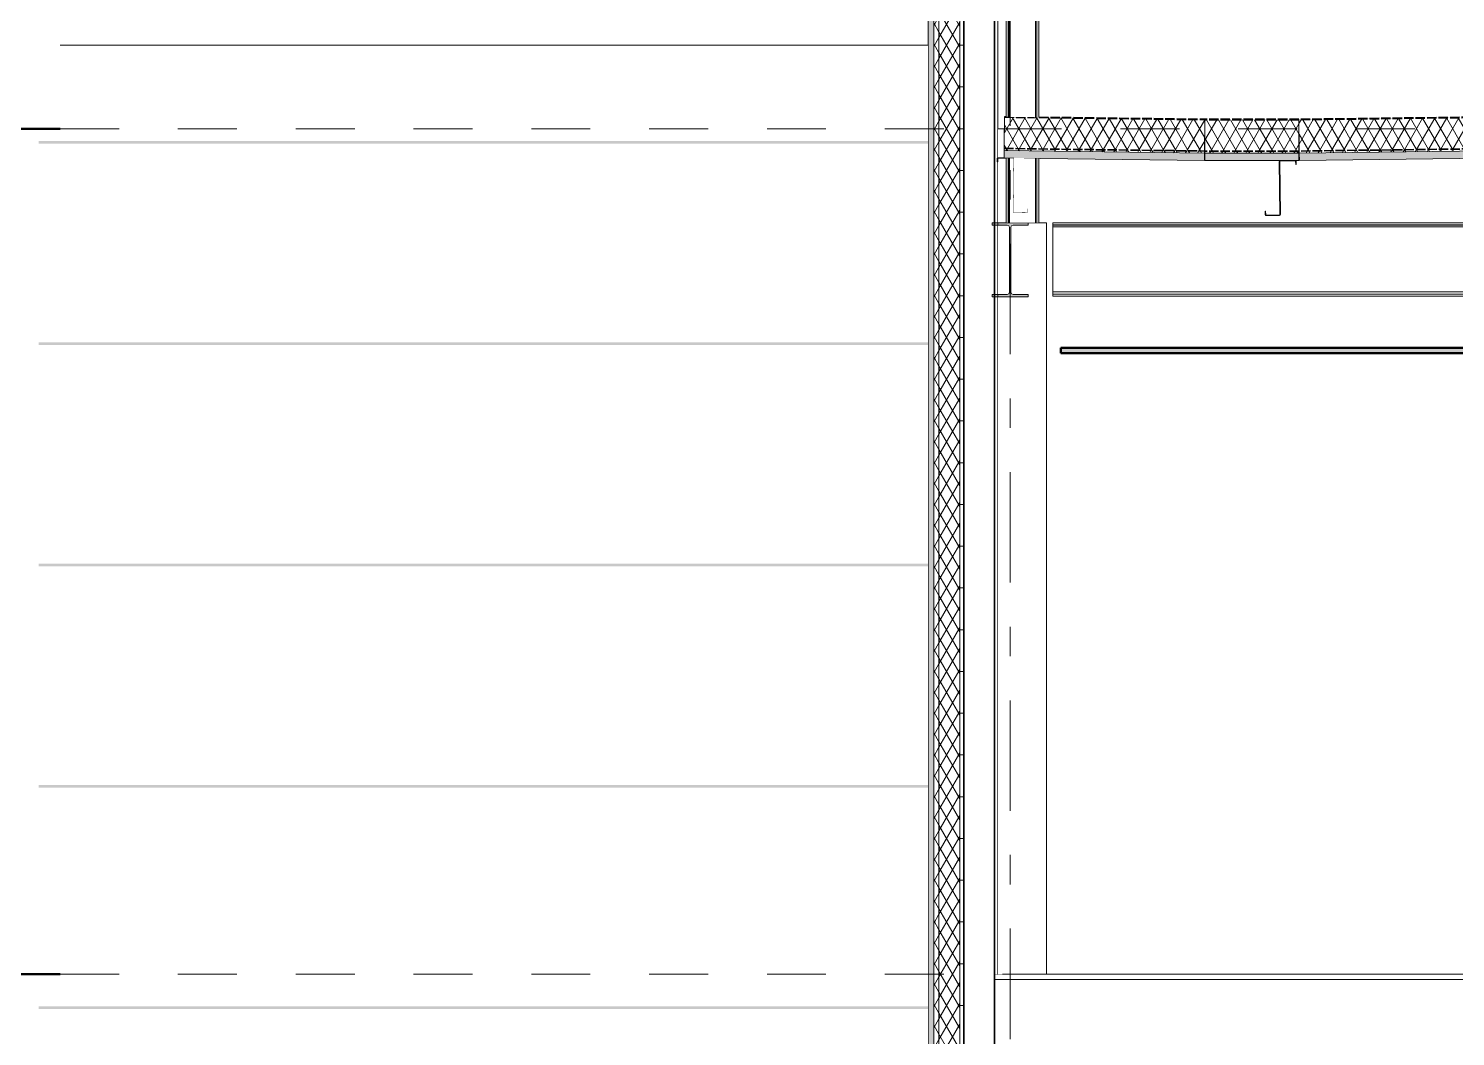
# Model space of a CAD drawing. Header units: millimetres. Extents: x -46169 to 228156, y -86316 to 18123.
# Drawn here: x 104956 to 111793, y -69259 to -64431 of the extents above; entities that cross this region are included whole.
import ezdxf
from ezdxf.enums import TextEntityAlignment as Align

# ---------------------------------------------------------------- set-up
doc = ezdxf.new("R2010")
doc.units = ezdxf.units.MM
doc.header["$MEASUREMENT"] = 0
for name, pattern in [('Dashed', [2822.222233, 1411.111116, -1411.111116]), ('Double Dashed', [1093.611073, 529.166651, -211.666656, 141.111112, -211.666656]), ('Hidden Line', [55, 45, -10]), ('Wipeout_Contour', [1000, 0, -1000])]:
    doc.linetypes.add(name, pattern=pattern)
for name, color, linetype, lineweight, true_color in [('0_Pen_No__105', 7, 'Continuous', 15, 0xa6a6a6), ('0_Pen_No__25', 7, 'Continuous', 50, 0x2a2a2a), ('A-20-M_Floor_Slab_Pen_No__148', 7, 'Continuous', 0, 0x444444), ('New_A-15-MG_Structural_Grid_Phase_2_Pen_No__222', 7, 'Continuous', 13, 0x65af33), ('New_A-20-M_Ceiling_Pen_No__107', 7, 'Continuous', 15, 0xa6a6a6), ('New_A-20-M_Ceiling_Pen_No__29', 7, 'Continuous', 50, 0x2a2a2a), ('New_A-20-M_Roof_Pen_No__147', 7, 'Continuous', 0, 0x606060), ('New_A-20-M_Roof_Pen_No__149', 7, 'Continuous', 0, 0x2a2a2a), ('New_A-20-M_Roof_Pen_No__162', 7, 'Continuous', 0, 0xe47200), ('New_A-20-M_Roof_Pen_No__81', 7, 'Continuous', 20, 0x6a6a6a), ('New_A-25-M_Wall_Ext_Pen_No__107', 7, 'Continuous', 15, 0xa6a6a6)]:
    doc.layers.add(name, color=color, linetype=linetype, lineweight=lineweight, true_color=true_color)
for name, color, linetype in [('New_A-15-MG_Structural_Grid_Phase_2', 7, 'Continuous'), ('New_A-20-M_Ceiling', 7, 'Continuous'), ('New_A-20-M_Floor_Slab', 7, 'Continuous'), ('New_A-20-M_Roof', 7, 'Continuous'), ('New_A-25-M_Wall_Ext', 7, 'Continuous'), ('New_A-25-M_Wall_Int', 7, 'Continuous'), ('S-280-M_COLUMN.IFC Import', 7, 'Continuous'), ('S-280-M_STRUCT_FRAME.IFC Import', 7, 'Continuous')]:
    doc.layers.add(name, color=color, linetype=linetype)
for name, color, linetype, lineweight in [('New_A-20-M_Floor_Slab_Pen_No__4', 7, 'Continuous', 20), ('New_A-20-M_Roof_Pen_No__193', 7, 'Continuous', 18), ('New_A-20-M_Roof_Pen_No__195', 7, 'Continuous', 35), ('New_A-20-M_Roof_Pen_No__4', 7, 'Continuous', 20), ('New_A-20-M_Roof_Pen_No__85', 8, 'Continuous', 20), ('New_A-25-M_Wall_Ext_Pen_No__1', 7, 'Continuous', 13), ('New_A-25-M_Wall_Ext_Pen_No__87', 8, 'Continuous', 20), ('New_A-25-M_Wall_Int_Pen_No__87', 8, 'Continuous', 20), ('S-280-M_COLUMN.IFC Import_Pen_No__88', 8, 'Continuous', 20), ('S-280-M_STRUCT_FRAME.IFC Import_Pen_No__1', 7, 'Continuous', 13), ('S-280-M_STRUCT_FRAME.IFC Import_Pen_No__160', 5, 'Continuous', 200), ('S-280-M_STRUCT_FRAME.IFC Import_Pen_No__90', 8, 'Continuous', 20)]:
    doc.layers.add(name, color=color, linetype=linetype, lineweight=lineweight)
doc.styles.add('GENERATED_STYLE_1', font='')
doc.styles.get('GENERATED_STYLE_1').set_extended_font_data('Swis721 BT')
pattern_1 = [(60, (104446.777, -81110.96), (-43.30127, 25), []), (120, (104446.777, -81110.96), (43.30127, 25), [])]

# ---------------------------------------------------------------- blocks, each defined once
blk = doc.blocks.new('Section Elem_53_1', base_point=(104446.8, -81111))
at = {"color": 254, "linetype": 'Wipeout_Contour', "lineweight": 0, "ltscale": 547309.166402}
blk.add_wipeout([(109585.8, -68961), (109585.8, -68986), (126599.8, -68986), (126599.8, -68961)], dxfattribs=at).dxf.layer = 'New_A-20-M_Floor_Slab'
at = {"color": 254, "linetype": 'Wipeout_Contour', "lineweight": 0, "ltscale": 547612.943847}
blk.add_wipeout([(109585.8, -68986), (109585.8, -69261), (126599.8, -69261), (126599.8, -68986)], dxfattribs=at).dxf.layer = 'New_A-20-M_Floor_Slab'
at = {"layer": 'New_A-20-M_Floor_Slab_Pen_No__4', "linetype": 'Continuous'}
for p, q in [((109600.8, -68961), (109585.8, -68961)), ((112443.5, -68961), (109600.8, -68961))]:
    blk.add_line(p, q, dxfattribs=at)
at = {"layer": 'New_A-20-M_Floor_Slab_Pen_No__4', "linetype": 'Continuous', "flags": 128}
blk.add_lwpolyline([(148848.1, -68986), (138338.7, -68986), (126599.8, -68986), (109585.8, -68986)], dxfattribs=at)
blk = doc.blocks.new('Section Elem_88_1', base_point=(104446.8, -81111))
at = {"layer": 'New_A-25-M_Wall_Ext_Pen_No__107', "linetype": 'Continuous'}
blk.add_hatch(color=256, dxfattribs=at).paths.add_polyline_path([(109292.8, -63693.7), (109265.8, -63693.7), (109265.8, -73511), (109292.8, -73511), (109292.8, -73461), (109292.8, -73311)])
at = {"color": 254, "linetype": 'Wipeout_Contour', "lineweight": 0, "ltscale": 516245.259654}
blk.add_wipeout([(109292.8, -63693.7), (109292.8, -73311), (109317.8, -73311), (109317.8, -63693.7)], dxfattribs=at).dxf.layer = 'New_A-25-M_Wall_Ext'
at = {"layer": 'New_A-25-M_Wall_Ext_Pen_No__107', "linetype": 'Continuous'}
h = blk.add_hatch(dxfattribs=at)
h.set_pattern_fill('Batt_Insulation_0001', color=256, style=0, pattern_type=2)
h.set_pattern_definition(pattern_1)
h.paths.add_polyline_path([(109292.8, -63693.7), (109292.8, -73311), (109317.8, -73311), (109317.8, -63693.7)])
at = {"layer": 'New_A-25-M_Wall_Ext_Pen_No__1', "linetype": 'Continuous'}
blk.add_line((109265.8, -63693.7), (109265.8, -73311), dxfattribs=at)
at = {"color": 254, "linetype": 'Wipeout_Contour', "lineweight": 0, "ltscale": 516457.101284}
blk.add_wipeout([(109417.8, -63693.7), (109317.8, -63693.7), (109317.8, -73311), (109417.8, -73311)], dxfattribs=at).dxf.layer = 'New_A-25-M_Wall_Ext'
at = {"layer": 'New_A-25-M_Wall_Ext_Pen_No__107', "linetype": 'Continuous'}
h = blk.add_hatch(dxfattribs=at)
h.set_pattern_fill('Batt_Insulation_0001', color=256, style=0, pattern_type=2)
h.set_pattern_definition(pattern_1)
h.paths.add_polyline_path([(109417.8, -63693.7), (109317.8, -63693.7), (109317.8, -73311), (109417.8, -73311)])
at = {"layer": 'New_A-25-M_Wall_Ext_Pen_No__1', "linetype": 'Continuous'}
blk.add_line((109317.8, -63693.7), (109317.8, -73311), dxfattribs=at)
at = {"layer": 'New_A-25-M_Wall_Ext_Pen_No__1', "linetype": 'Continuous', "flags": 128}
blk.add_lwpolyline([(109292.8, -63693.7), (109292.8, -73311), (109292.8, -73461), (109292.8, -73511)], dxfattribs=at)
at = {"color": 254, "linetype": 'Wipeout_Contour', "lineweight": 0, "ltscale": 516657.090287}
blk.add_wipeout([(109435.8, -63693.7), (109417.8, -63693.7), (109417.8, -73311), (109435.8, -73311)], dxfattribs=at).dxf.layer = 'New_A-25-M_Wall_Ext'
at = {"layer": 'New_A-25-M_Wall_Ext_Pen_No__107', "linetype": 'Continuous'}
h = blk.add_hatch(dxfattribs=at)
h.set_pattern_fill('Plywood_0001', color=256, style=0, pattern_type=2)
h.set_pattern_definition([(0, (104446.78, -81110.96), (0, 200), [])])
h.paths.add_polyline_path([(109435.8, -63693.7), (109417.8, -63693.7), (109417.8, -73311), (109435.8, -73311)])
at = {"layer": 'New_A-25-M_Wall_Ext_Pen_No__107', "linetype": 'Continuous', "lineweight": 0, "true_color": 0x535353}
blk.add_hatch(color=251, dxfattribs=at).paths.add_polyline_path([(109438.8, -63693.7), (109435.8, -63693.7), (109435.8, -73311), (109438.8, -73311)])
at = {"color": 254, "linetype": 'Wipeout_Contour', "lineweight": 0, "ltscale": 516941.910655}
blk.add_wipeout([(109582.8, -63693.7), (109438.8, -63693.7), (109438.8, -73311), (109582.8, -73311)], dxfattribs=at).dxf.layer = 'New_A-25-M_Wall_Ext'
at = {"layer": 'New_A-25-M_Wall_Ext_Pen_No__107', "linetype": 'Continuous', "lineweight": 0, "true_color": 0x535353}
blk.add_hatch(color=251, dxfattribs=at).paths.add_polyline_path([(109585.8, -68961), (109585.8, -63693.7), (109582.8, -63693.7), (109582.8, -73311), (109585.8, -73311), (109585.8, -69261)])
at = {"layer": 'New_A-25-M_Wall_Ext_Pen_No__1', "linetype": 'Continuous'}
for p, q in [((109417.8, -63693.7), (109417.8, -73311)), ((109435.8, -63693.7), (109435.8, -73311)), ((109438.8, -63693.7), (109438.8, -73311))]:
    blk.add_line(p, q, dxfattribs=at)
at = {"color": 254, "linetype": 'Wipeout_Contour', "lineweight": 0, "ltscale": 512485.373859}
blk.add_wipeout([(109585.8, -68961), (109600.8, -68961), (109600.8, -63693.7), (109585.8, -63693.7)], dxfattribs=at).dxf.layer = 'New_A-25-M_Wall_Ext'
at = {"layer": 'New_A-25-M_Wall_Ext_Pen_No__107', "linetype": 'Continuous'}
h = blk.add_hatch(dxfattribs=at)
h.set_pattern_fill('Plaster_0001', color=256, style=0, pattern_type=2)
h.set_pattern_definition([(270, (104446.78, -81110.96), (173.205, 0), [0, -100]), (270, (104533.38, -81160.96), (173.205, 0), [0, -100])])
h.paths.add_polyline_path([(109585.8, -68961), (109600.8, -68961), (109600.8, -63693.7), (109585.8, -63693.7)])
at = {"layer": 'New_A-25-M_Wall_Ext_Pen_No__1', "linetype": 'Continuous'}
for p, q in [((109582.8, -63693.7), (109582.8, -73311)), ((109600.8, -63693.7), (109600.8, -68961))]:
    blk.add_line(p, q, dxfattribs=at)
at = {"layer": 'New_A-25-M_Wall_Ext_Pen_No__1', "linetype": 'Continuous', "flags": 128}
blk.add_lwpolyline([(109585.8, -63693.7), (109585.8, -68961), (109585.8, -68986), (109585.8, -69261), (109585.8, -73311)], dxfattribs=at)
blk = doc.blocks.new('Section Elem_90_1', base_point=(104446.8, -81111))
at = {"layer": 'New_A-25-M_Wall_Int_Pen_No__87', "linetype": 'Continuous'}
for p, q in [((110592.7, -64911), (110592.1, -64911)), ((111043.1, -64911), (111042.5, -64911))]:
    blk.add_line(p, q, dxfattribs=at)
at = {"color": 254, "linetype": 'Wipeout_Contour', "lineweight": 0, "ltscale": 637645.396302}
blk.add_wipeout([(109600.8, -65361), (109639.5, -65361), (109639.5, -65052.7), (109601.2, -65052.2), (109600.8, -65052.4)], dxfattribs=at).dxf.layer = 'New_A-25-M_Wall_Int'
at = {"color": 254, "linetype": 'Wipeout_Contour', "lineweight": 0, "ltscale": 788033.67514}
blk.add_wipeout([(112378.9, -67641), (112377.8, -67643.4), (112377.8, -68239.6), (112378.9, -68242), (112443.5, -68242), (112443.5, -67641)], dxfattribs=at).dxf.layer = 'New_A-25-M_Wall_Int'
at = {"color": 254, "linetype": 'Wipeout_Contour', "lineweight": 0, "ltscale": 637166.628898}
blk.add_wipeout([(109600.8, -65050.6), (109601.2, -65050.4), (109629.8, -65050.8), (109629.8, -64911), (109600.8, -64911)], dxfattribs=at).dxf.layer = 'New_A-25-M_Wall_Int'
at = {"layer": 'New_A-25-M_Wall_Int_Pen_No__87', "linetype": 'Continuous'}
for q in [(109600.8, -64911), (109629.8, -65050.8)]:
    blk.add_line((109629.8, -64911), q, dxfattribs=at)
blk = doc.blocks.new('Section Elem_126_1', base_point=(104446.8, -81111))
at = {"layer": 'New_A-20-M_Ceiling_Pen_No__107', "linetype": 'Continuous'}
blk.add_hatch(color=256, dxfattribs=at).paths.add_polyline_path([(112458.5, -65961), (109902.6, -65961), (109902.6, -65986), (112458.5, -65986)])
at = {"layer": 'New_A-20-M_Ceiling_Pen_No__29', "linetype": 'Continuous'}
for p, q in [((109902.6, -65961), (109902.6, -65986)), ((112443.5, -65961), (109902.6, -65961)), ((112458.5, -65961), (112458.5, -65986)), ((112443.5, -65986), (109902.6, -65986))]:
    blk.add_line(p, q, dxfattribs=at)
blk = doc.blocks.new('Section Elem_132_1', base_point=(104446.8, -81111))
at = {"color": 254, "linetype": 'Wipeout_Contour', "lineweight": 0, "ltscale": 509605.554787}
blk.add_wipeout([(105107.6, -73011), (109265.8, -73011), (109265.8, -64511), (105107.6, -64511)], dxfattribs=at).dxf.layer = 'New_A-25-M_Wall_Ext'
at = {"layer": 'New_A-25-M_Wall_Ext_Pen_No__87', "linetype": 'Continuous'}
blk.add_line((105107.6, -64511), (109265.8, -64511), dxfattribs=at)
blk = doc.blocks.new('*X171', base_point=(104446.8, -81111))
at = {"layer": 'New_A-20-M_Roof_Pen_No__162', "linetype": 'Continuous'}
for points in [[(115247.6, -64815), (115397.6, -64813.2), (115397.6, -64811.2), (115247.6, -64813)], [(115547.6, -64811.3), (115697.6, -64809.4), (115697.6, -64807.4), (115547.6, -64809.3)], [(115847.6, -64807.5), (115997.6, -64805.6), (115997.6, -64803.6), (115847.6, -64805.5)], [(116147.6, -64803.7), (116297.6, -64801.8), (116297.6, -64799.8), (116147.6, -64801.7)], [(116447.6, -64800), (116597.6, -64798.1), (116597.6, -64796.1), (116447.6, -64798)], [(116747.6, -64796.2), (116897.6, -64794.3), (116897.6, -64792.3), (116747.6, -64794.2)], [(117047.6, -64792.4), (117197.6, -64790.5), (117197.6, -64788.5), (117047.6, -64790.4)], [(117421.2, -64785.7), (117347.6, -64786.6), (117347.6, -64788.7), (117421.3, -64787.7)], [(111047.6, -64867.8), (111197.6, -64865.9), (111197.6, -64863.9), (111047.6, -64865.8)], [(111347.6, -64864.1), (111497.6, -64862.2), (111497.6, -64860.2), (111347.6, -64862.1)], [(111647.6, -64860.3), (111797.6, -64858.4), (111797.6, -64856.4), (111647.6, -64858.3)], [(111947.6, -64856.5), (112097.6, -64854.6), (112097.6, -64852.6), (111947.6, -64854.5)], [(112247.6, -64852.7), (112397.6, -64850.9), (112397.6, -64848.9), (112247.6, -64850.7)], [(112547.6, -64849), (112697.6, -64847.1), (112697.6, -64845.1), (112547.6, -64847)], [(112847.6, -64845.2), (112997.6, -64843.3), (112997.6, -64841.3), (112847.6, -64843.2)], [(113147.6, -64841.4), (113297.6, -64839.5), (113297.6, -64837.5), (113147.6, -64839.4)], [(113447.6, -64837.7), (113597.6, -64835.8), (113597.6, -64833.8), (113447.6, -64835.7)], [(113747.6, -64833.9), (113897.6, -64832), (113897.6, -64830), (113747.6, -64831.9)], [(114047.6, -64830.1), (114197.6, -64828.2), (114197.6, -64826.2), (114047.6, -64828.1)], [(114347.6, -64826.4), (114497.6, -64824.5), (114497.6, -64822.5), (114347.6, -64824.4)], [(114647.6, -64822.6), (114797.6, -64820.7), (114797.6, -64818.7), (114647.6, -64820.6)], [(114947.6, -64818.8), (115097.6, -64816.9), (115097.6, -64814.9), (114947.6, -64816.8)]]:
    blk.add_hatch(color=256, dxfattribs=at).paths.add_polyline_path(points)
blk = doc.blocks.new('Section Elem_139_1', base_point=(104446.8, -81111))
at = {"color": 254, "linetype": 'Wipeout_Contour', "lineweight": 0, "ltscale": 525418.321131}
blk.add_wipeout([(111042.5, -64867.9), (117421.3, -64787.7), (117421.2, -64785.7), (111042.5, -64865.9)], dxfattribs=at).dxf.layer = 'New_A-20-M_Roof'
at = {"layer": 'New_A-20-M_Roof'}
blk.add_blockref('*X171', (104446.8, -81111), dxfattribs=at)
at = {"color": 254, "linetype": 'Wipeout_Contour', "lineweight": 0, "ltscale": 525571.873376}
blk.add_wipeout([(111042.5, -64867.9), (111044.4, -65017.9), (117423.1, -64937.7), (117421.3, -64787.7)], dxfattribs=at).dxf.layer = 'New_A-20-M_Roof'
at = {"layer": 'New_A-20-M_Roof_Pen_No__85', "linetype": 'Continuous'}
h = blk.add_hatch(dxfattribs=at)
h.set_pattern_fill('Batt_Insulation_0001', color=256, style=0, pattern_type=2)
h.set_pattern_definition(pattern_1)
h.paths.add_polyline_path([(111042.5, -64867.9), (111044.4, -65017.9), (117423.1, -64937.7), (117421.3, -64787.7)])
at = {"layer": 'New_A-20-M_Roof_Pen_No__195', "linetype": 'Hidden Line'}
for p, q in [((117421.2, -64785.7), (111042.5, -64865.9)), ((117421.3, -64787.7), (111042.5, -64867.9))]:
    blk.add_line(p, q, dxfattribs=at)
at = {"color": 254, "linetype": 'Wipeout_Contour', "lineweight": 0, "ltscale": 525733.492175}
blk.add_wipeout([(111044.4, -65017.9), (111044.5, -65027.9), (117423.3, -64947.7), (117423.1, -64937.7)], dxfattribs=at).dxf.layer = 'New_A-20-M_Roof'
at = {"layer": 'New_A-20-M_Roof_Pen_No__81', "linetype": 'Continuous', "lineweight": 0, "true_color": 0x353535}
blk.add_hatch(color=250, dxfattribs=at).paths.add_polyline_path([(111044.5, -65027.9), (111045, -65062.9), (117423.7, -64982.7), (117423.3, -64947.7)])
at = {"layer": 'New_A-20-M_Roof_Pen_No__85', "linetype": 'Continuous'}
h = blk.add_hatch(dxfattribs=at)
h.set_pattern_fill('Batt_Insulation_0001', color=256, style=0, pattern_type=2)
h.set_pattern_definition(pattern_1)
h.paths.add_polyline_path([(111044.4, -65017.9), (111044.5, -65027.9), (117423.3, -64947.7), (117423.1, -64937.7)])
at = {"layer": 'New_A-20-M_Roof_Pen_No__147', "linetype": 'Continuous'}
for p, q in [((117423.3, -64947.7), (117423.7, -64982.7)), ((111044.5, -65027.9), (111045, -65062.9))]:
    blk.add_line(p, q, dxfattribs=at)
at = {"layer": 'New_A-20-M_Roof_Pen_No__149', "linetype": 'Continuous'}
blk.add_line((117423.3, -64947.7), (111044.5, -65027.9), dxfattribs=at)
at = {"layer": 'New_A-20-M_Roof_Pen_No__193', "linetype": 'Continuous', "flags": 128}
for points in [[(117421.2, -64785.7), (117421.3, -64787.7), (117423.1, -64937.7), (117423.3, -64947.7)], [(111042.5, -64865.9), (111042.5, -64867.9), (111044.4, -65017.9), (111044.5, -65027.9)]]:
    blk.add_lwpolyline(points, dxfattribs=at)
at = {"layer": 'New_A-20-M_Roof_Pen_No__195', "linetype": 'Hidden Line'}
blk.add_line((117423.1, -64937.7), (111044.4, -65017.9), dxfattribs=at)
at = {"layer": 'New_A-20-M_Roof_Pen_No__4', "linetype": 'Continuous'}
for p, q in [((115392.2, -65008.2), (114624.9, -65017.9)), ((115752, -65003.7), (115642.9, -65005.1)), ((115824.8, -65002.8), (115752, -65003.7)), ((116951.9, -64988.6), (115824.8, -65002.8)), ((117024.7, -64987.7), (116951.9, -64988.6)), ((117423.7, -64982.7), (117024.7, -64987.7)), ((112152.3, -65049), (111045, -65062.9)), ((112225.1, -65048), (112152.3, -65049)), ((112443.5, -65045.3), (112225.1, -65048)), ((113352.2, -65033.9), (112543.5, -65044)), ((113425, -65033), (113352.2, -65033.9)), ((114552.1, -65018.8), (113425, -65033)), ((114624.9, -65017.9), (114552.1, -65018.8))]:
    blk.add_line(p, q, dxfattribs=at)
at = {"layer": 'New_A-20-M_Roof_Pen_No__4', "linetype": 'Continuous', "flags": 128}
for points in [[(115642.9, -65005.1), (115605.3, -65005.6), (115597.8, -65005.7), (115550.2, -65006.3), (115487.5, -65007), (115437.3, -65007.7), (115429.8, -65007.8), (115392.2, -65008.2)], [(112543.5, -65044), (112528.5, -65044.2), (112525.5, -65044.3), (112505.5, -65044.5), (112480.5, -65044.8), (112461.5, -65045.1), (112458.5, -65045.1), (112443.5, -65045.3)]]:
    blk.add_lwpolyline(points, dxfattribs=at)
blk = doc.blocks.new('*X173', base_point=(104446.8, -81111))
at = {"layer": 'New_A-20-M_Roof_Pen_No__162', "linetype": 'Continuous'}
for points in [[(109632.3, -64853.8), (109632.3, -64855.8), (109697.6, -64856.6), (109697.6, -64854.6)], [(109997.6, -64858.4), (109847.6, -64856.5), (109847.6, -64858.5), (109997.6, -64860.4)], [(110297.6, -64862.2), (110147.6, -64860.3), (110147.6, -64862.3), (110297.6, -64864.2)], [(110592.7, -64865.9), (110447.6, -64864.1), (110447.6, -64866.1), (110592.6, -64867.9)]]:
    blk.add_hatch(color=256, dxfattribs=at).paths.add_polyline_path(points)
blk = doc.blocks.new('Section Elem_140_1', base_point=(104446.8, -81111))
at = {"color": 254, "linetype": 'Wipeout_Contour', "lineweight": 0, "ltscale": 511182.778725}
blk.add_wipeout([(110592.6, -64867.9), (110592.7, -64865.9), (109632.3, -64853.8), (109632.3, -64855.8)], dxfattribs=at).dxf.layer = 'New_A-20-M_Roof'
at = {"layer": 'New_A-20-M_Roof'}
blk.add_blockref('*X173', (104446.8, -81111), dxfattribs=at)
at = {"color": 254, "linetype": 'Wipeout_Contour', "lineweight": 0, "ltscale": 511333.904852}
blk.add_wipeout([(110592.6, -64867.9), (109632.3, -64855.8), (109630.4, -65005.8), (110590.7, -65017.9)], dxfattribs=at).dxf.layer = 'New_A-20-M_Roof'
at = {"layer": 'New_A-20-M_Roof_Pen_No__85', "linetype": 'Continuous'}
h = blk.add_hatch(dxfattribs=at)
h.set_pattern_fill('Batt_Insulation_0001', color=256, style=0, pattern_type=2)
h.set_pattern_definition(pattern_1)
h.paths.add_polyline_path([(110592.6, -64867.9), (109632.3, -64855.8), (109630.4, -65005.8), (110590.7, -65017.9)])
at = {"layer": 'New_A-20-M_Roof_Pen_No__195', "linetype": 'Hidden Line'}
for p, q in [((109632.3, -64853.8), (110592.7, -64865.9)), ((109632.3, -64855.8), (110592.6, -64867.9))]:
    blk.add_line(p, q, dxfattribs=at)
at = {"color": 254, "linetype": 'Wipeout_Contour', "lineweight": 0, "ltscale": 511492.99102}
blk.add_wipeout([(109630.4, -65005.8), (109630.2, -65015.8), (110590.6, -65027.9), (110590.7, -65017.9)], dxfattribs=at).dxf.layer = 'New_A-20-M_Roof'
at = {"layer": 'New_A-20-M_Roof_Pen_No__81', "linetype": 'Continuous', "lineweight": 0, "true_color": 0x353535}
blk.add_hatch(color=250, dxfattribs=at).paths.add_polyline_path([(109630.2, -65015.8), (109629.8, -65050.8), (110590.2, -65062.9), (110590.6, -65027.9)])
at = {"layer": 'New_A-20-M_Roof_Pen_No__85', "linetype": 'Continuous'}
h = blk.add_hatch(dxfattribs=at)
h.set_pattern_fill('Batt_Insulation_0001', color=256, style=0, pattern_type=2)
h.set_pattern_definition(pattern_1)
h.paths.add_polyline_path([(109630.4, -65005.8), (109630.2, -65015.8), (110590.6, -65027.9), (110590.7, -65017.9)])
at = {"layer": 'New_A-20-M_Roof_Pen_No__147', "linetype": 'Continuous'}
for p, q in [((109630.2, -65015.8), (109629.8, -65050.8)), ((110590.6, -65027.9), (110590.2, -65062.9))]:
    blk.add_line(p, q, dxfattribs=at)
at = {"layer": 'New_A-20-M_Roof_Pen_No__149', "linetype": 'Continuous'}
blk.add_line((109630.2, -65015.8), (110590.6, -65027.9), dxfattribs=at)
at = {"layer": 'New_A-20-M_Roof_Pen_No__193', "linetype": 'Continuous', "flags": 128}
for points in [[(109632.3, -64853.8), (109632.3, -64855.8), (109630.4, -65005.8), (109630.2, -65015.8)], [(110592.7, -64865.9), (110592.6, -64867.9), (110590.7, -65017.9), (110590.6, -65027.9)]]:
    blk.add_lwpolyline(points, dxfattribs=at)
at = {"layer": 'New_A-20-M_Roof_Pen_No__195', "linetype": 'Hidden Line'}
blk.add_line((109630.4, -65005.8), (110590.7, -65017.9), dxfattribs=at)
at = {"layer": 'New_A-20-M_Roof_Pen_No__4', "linetype": 'Continuous'}
for p, q in [((109629.8, -65050.8), (109674, -65051.4)), ((109674, -65051.4), (110590.2, -65062.9))]:
    blk.add_line(p, q, dxfattribs=at)
blk = doc.blocks.new('*X179', base_point=(104446.8, -81111))
at = {"layer": 'New_A-20-M_Roof_Pen_No__162', "linetype": 'Continuous'}
for points in [[(110597.6, -64865.9), (110592.7, -64865.9), (110592.7, -64867.9), (110597.6, -64867.9)], [(110747.6, -64867.9), (110897.6, -64867.9), (110897.6, -64865.9), (110747.6, -64865.9)]]:
    blk.add_hatch(color=256, dxfattribs=at).paths.add_polyline_path(points)
blk = doc.blocks.new('Section Elem_143_1', base_point=(104446.8, -81111))
at = {"layer": 'New_A-20-M_Roof_Pen_No__4', "linetype": 'Continuous'}
blk.add_line((111042.5, -65062.9), (110592.7, -65062.9), dxfattribs=at)
at = {"color": 254, "linetype": 'Wipeout_Contour', "lineweight": 0, "ltscale": 513626.457769}
blk.add_wipeout([(110592.7, -64867.9), (111042.5, -64867.9), (111042.5, -64865.9), (110592.7, -64865.9)], dxfattribs=at).dxf.layer = 'New_A-20-M_Roof'
at = {"layer": 'New_A-20-M_Roof'}
blk.add_blockref('*X179', (104446.8, -81111), dxfattribs=at)
at = {"color": 254, "linetype": 'Wipeout_Contour', "lineweight": 0, "ltscale": 513780.161765}
blk.add_wipeout([(110592.7, -64867.9), (110592.7, -65017.9), (111042.5, -65017.9), (111042.5, -64867.9)], dxfattribs=at).dxf.layer = 'New_A-20-M_Roof'
at = {"layer": 'New_A-20-M_Roof_Pen_No__85', "linetype": 'Continuous'}
h = blk.add_hatch(dxfattribs=at)
h.set_pattern_fill('Batt_Insulation_0001', color=256, style=0, pattern_type=2)
h.set_pattern_definition(pattern_1)
h.paths.add_polyline_path([(110592.7, -64867.9), (110592.7, -65017.9), (111042.5, -65017.9), (111042.5, -64867.9)])
at = {"layer": 'New_A-20-M_Roof_Pen_No__195', "linetype": 'Hidden Line'}
for p, q in [((111042.5, -64865.9), (110592.7, -64865.9)), ((111042.5, -64867.9), (110592.7, -64867.9))]:
    blk.add_line(p, q, dxfattribs=at)
at = {"color": 254, "linetype": 'Wipeout_Contour', "lineweight": 0, "ltscale": 513941.965566}
blk.add_wipeout([(110592.7, -65017.9), (110592.7, -65027.9), (111042.5, -65027.9), (111042.5, -65017.9)], dxfattribs=at).dxf.layer = 'New_A-20-M_Roof'
at = {"layer": 'New_A-20-M_Roof_Pen_No__81', "linetype": 'Continuous', "lineweight": 0, "true_color": 0x353535}
blk.add_hatch(color=250, dxfattribs=at).paths.add_polyline_path([(110592.7, -65027.9), (110592.7, -65062.9), (111042.5, -65062.9), (111042.5, -65027.9)])
at = {"layer": 'New_A-20-M_Roof_Pen_No__85', "linetype": 'Continuous'}
h = blk.add_hatch(dxfattribs=at)
h.set_pattern_fill('Batt_Insulation_0001', color=256, style=0, pattern_type=2)
h.set_pattern_definition(pattern_1)
h.paths.add_polyline_path([(110592.7, -65017.9), (110592.7, -65027.9), (111042.5, -65027.9), (111042.5, -65017.9)])
at = {"layer": 'New_A-20-M_Roof_Pen_No__147', "linetype": 'Continuous'}
for p, q in [((110592.7, -65027.9), (110592.7, -65062.9)), ((111042.5, -65027.9), (111042.5, -65062.9))]:
    blk.add_line(p, q, dxfattribs=at)
at = {"layer": 'New_A-20-M_Roof_Pen_No__149', "linetype": 'Continuous'}
blk.add_line((111042.5, -65027.9), (110592.7, -65027.9), dxfattribs=at)
at = {"layer": 'New_A-20-M_Roof_Pen_No__193', "linetype": 'Continuous', "flags": 128}
for points in [[(110592.7, -64865.9), (110592.7, -64867.9), (110592.7, -65017.9), (110592.7, -65027.9)], [(111042.5, -64865.9), (111042.5, -64867.9), (111042.5, -65017.9), (111042.5, -65027.9)]]:
    blk.add_lwpolyline(points, dxfattribs=at)
at = {"layer": 'New_A-20-M_Roof_Pen_No__195', "linetype": 'Hidden Line'}
blk.add_line((111042.5, -65017.9), (110592.7, -65017.9), dxfattribs=at)
blk = doc.blocks.new('Section Elem_203_1', base_point=(104446.8, -81111))
at = {"color": 254, "linetype": 'Wipeout_Contour', "lineweight": 0, "ltscale": 514971.291124}
blk.add_wipeout([(109833.5, -65361), (109818.5, -65361), (109818.5, -68961), (109833.5, -68961)], dxfattribs=at).dxf.layer = 'New_A-25-M_Wall_Int'
at = {"layer": 'New_A-25-M_Wall_Int_Pen_No__87', "linetype": 'Continuous'}
for p, q in [((109833.5, -65361), (109818.5, -65361)), ((109833.5, -68961), (109833.5, -65361))]:
    blk.add_line(p, q, dxfattribs=at)
blk = doc.blocks.new('Section Elem_204_1', base_point=(104446.8, -81111))
at = {"color": 254, "linetype": 'Wipeout_Contour', "lineweight": 0, "ltscale": 1792608.401274764}
blk.add_wipeout([(109745.2, -65716), (109600.8, -65716), (109600.8, -68961), (109818.5, -68961), (109818.5, -65361), (109745.2, -65361), (109745.2, -65372.5), (109673.4, -65372.5), (109666.2, -65375.4), (109663.2, -65382.7), (109663.2, -65694.3), (109666.2, -65701.5), (109673.4, -65704.5), (109745.2, -65704.5)], dxfattribs=at).dxf.layer = 'New_A-25-M_Wall_Int'
at = {"layer": 'New_A-25-M_Wall_Int_Pen_No__87', "linetype": 'Continuous'}
blk.add_line((109818.5, -65361), (109745.2, -65361), dxfattribs=at)
at = {"color": 254, "linetype": 'Wipeout_Contour', "lineweight": 0, "ltscale": 1021870.306862126}
blk.add_wipeout([(109600.8, -65704.5), (109645.6, -65704.5), (109652.8, -65701.5), (109655.8, -65694.3), (109655.8, -65382.7), (109652.8, -65375.4), (109645.6, -65372.5), (109600.8, -65372.5)], dxfattribs=at).dxf.layer = 'New_A-25-M_Wall_Int'
blk = doc.blocks.new('Section Elem_347_1', base_point=(104446.8, -81111))
at = {"layer": 'S-280-M_STRUCT_FRAME.IFC Import_Pen_No__160', "linetype": 'Continuous', "lineweight": 0, "true_color": 0x00007f}
blk.add_hatch(color=176, dxfattribs=at).paths.add_polyline_path([(110953.8, -65322.4), (110950.6, -65067.7), (110951.1, -65066.4), (110952.4, -65065.8), (111025.2, -65064.9), (111026.5, -65065.4), (111027, -65066.7), (111027.2, -65082.1), (111029, -65082.1), (111028.8, -65066.7), (111027.7, -65064.1), (111025.2, -65063.1), (110952.4, -65064), (110949.8, -65065.1), (110948.8, -65067.7), (110952, -65322.5), (110951.5, -65323.7), (110950.2, -65324.3), (110885.5, -65325.1), (110884.2, -65324.6), (110883.6, -65323.3), (110883.4, -65305.9), (110881.6, -65305.9), (110881.8, -65323.3), (110882.9, -65325.9), (110885.5, -65326.9), (110950.3, -65326.1), (110952.8, -65325)])
at = {"layer": 'S-280-M_STRUCT_FRAME.IFC Import_Pen_No__1', "linetype": 'Continuous'}
for p, q in [((111029, -65082.1), (111027.2, -65082.1)), ((110883.4, -65305.9), (110881.6, -65305.9))]:
    blk.add_line(p, q, dxfattribs=at)
at = {"layer": 'S-280-M_STRUCT_FRAME.IFC Import_Pen_No__1', "linetype": 'Continuous', "flags": 128}
for points in [[(110949.8, -65065.1), (110948.8, -65067.7), (110952, -65322.5), (110951.5, -65323.7)], [(111027.7, -65064.1), (111025.2, -65063.1), (110952.4, -65064), (110949.8, -65065.1)], [(110951.1, -65066.4), (110950.6, -65067.7), (110953.8, -65322.4), (110952.8, -65325)], [(111026.5, -65065.4), (111025.2, -65064.9), (110952.4, -65065.8), (110951.1, -65066.4)], [(111026.5, -65065.4), (111027, -65066.7), (111027.2, -65082.1)], [(111027.7, -65064.1), (111028.8, -65066.7), (111029, -65082.1)], [(110881.6, -65305.9), (110881.8, -65323.3), (110882.9, -65325.9)], [(110882.9, -65325.9), (110885.5, -65326.9), (110950.3, -65326.1), (110952.8, -65325)], [(110883.4, -65305.9), (110883.6, -65323.3), (110884.2, -65324.6)], [(110884.2, -65324.6), (110885.5, -65325.1), (110950.2, -65324.3), (110951.5, -65323.7)]]:
    blk.add_lwpolyline(points, dxfattribs=at)
blk = doc.blocks.new('Section Elem_348_1', base_point=(104446.8, -81111))
at = {"layer": 'S-280-M_STRUCT_FRAME.IFC Import_Pen_No__160', "linetype": 'Continuous', "lineweight": 0, "true_color": 0x00007f}
blk.add_hatch(color=176, dxfattribs=at).paths.add_polyline_path([(109672.6, -65309.8), (109673.6, -65312.3), (109676.1, -65313.4), (109740.9, -65314.2), (109743.5, -65313.2), (109744.6, -65310.7), (109744.8, -65293.3), (109743, -65293.2), (109742.8, -65310.6), (109742.2, -65311.9), (109741, -65312.4), (109676.2, -65311.6), (109674.9, -65311.1), (109674.4, -65309.8), (109677.6, -65055), (109676.6, -65052.4), (109674, -65051.4), (109601.2, -65050.4), (109598.7, -65051.5), (109597.6, -65054), (109597.4, -65069.4), (109599.2, -65069.4), (109599.4, -65054), (109599.9, -65052.8), (109601.2, -65052.2), (109674, -65053.2), (109675.3, -65053.7), (109675.8, -65055)])
at = {"layer": 'S-280-M_STRUCT_FRAME.IFC Import_Pen_No__1', "linetype": 'Continuous'}
for p, q in [((109597.4, -65069.4), (109599.2, -65069.4)), ((109674, -65051.4), (109676.6, -65052.4)), ((109743, -65293.2), (109744.8, -65293.3))]:
    blk.add_line(p, q, dxfattribs=at)
at = {"layer": 'S-280-M_STRUCT_FRAME.IFC Import_Pen_No__1', "linetype": 'Continuous', "flags": 128}
for points in [[(109598.7, -65051.5), (109597.6, -65054), (109597.4, -65069.4)], [(109629.8, -65050.8), (109601.2, -65050.4), (109598.7, -65051.5)], [(109599.9, -65052.8), (109599.4, -65054), (109599.2, -65069.4)], [(109675.3, -65053.7), (109674, -65053.2), (109601.2, -65052.2), (109599.9, -65052.8)], [(109675.3, -65053.7), (109675.8, -65055), (109672.6, -65309.8), (109673.6, -65312.3)], [(109676.6, -65052.4), (109677.6, -65055), (109674.4, -65309.8), (109674.9, -65311.1)], [(109673.6, -65312.3), (109676.1, -65313.4), (109740.9, -65314.2), (109743.5, -65313.2)], [(109674.9, -65311.1), (109676.2, -65311.6), (109741, -65312.4), (109742.2, -65311.9)], [(109743, -65293.2), (109742.8, -65310.6), (109742.2, -65311.9)], [(109744.8, -65293.3), (109744.6, -65310.7), (109743.5, -65313.2)]]:
    blk.add_lwpolyline(points, dxfattribs=at)
at = {"layer": 'S-280-M_STRUCT_FRAME.IFC Import_Pen_No__90', "linetype": 'Continuous'}
blk.add_line((109676.2, -65311.6), (109676.2, -65311.6), dxfattribs=at)
blk = doc.blocks.new('Section Elem_453_1', base_point=(104446.8, -81111))
at = {"layer": 'S-280-M_STRUCT_FRAME.IFC Import_Pen_No__160', "linetype": 'Continuous', "lineweight": 0, "true_color": 0x00007f}
blk.add_hatch(color=176, dxfattribs=at).paths.add_polyline_path([(109745.2, -65716), (109745.2, -65704.5), (109673.4, -65704.5), (109666.2, -65701.5), (109663.2, -65694.3), (109663.2, -65382.7), (109666.2, -65375.4), (109673.4, -65372.5), (109745.2, -65372.5), (109745.2, -65361), (109573.7, -65361), (109573.7, -65372.5), (109645.6, -65372.5), (109652.8, -65375.4), (109655.8, -65382.7), (109655.8, -65694.3), (109652.8, -65701.5), (109645.6, -65704.5), (109573.7, -65704.5), (109573.7, -65716)])
at = {"layer": 'S-280-M_STRUCT_FRAME.IFC Import_Pen_No__1', "linetype": 'Continuous'}
for p, q in [((109573.7, -65361), (109573.7, -65372.5)), ((109745.2, -65361), (109573.7, -65361)), ((109745.2, -65361), (109745.2, -65372.5)), ((109573.7, -65704.5), (109573.7, -65716)), ((109745.2, -65716), (109573.7, -65716)), ((109745.2, -65704.5), (109745.2, -65716))]:
    blk.add_line(p, q, dxfattribs=at)
at = {"layer": 'S-280-M_STRUCT_FRAME.IFC Import_Pen_No__1', "linetype": 'Continuous', "flags": 128}
for points in [[(109652.8, -65375.4), (109645.6, -65372.5), (109573.7, -65372.5)], [(109652.8, -65375.4), (109655.8, -65382.7), (109655.8, -65694.3), (109652.8, -65701.5)], [(109666.2, -65375.4), (109663.2, -65382.7), (109663.2, -65694.3), (109666.2, -65701.5)], [(109745.2, -65372.5), (109673.4, -65372.5), (109666.2, -65375.4)], [(109652.8, -65701.5), (109645.6, -65704.5), (109573.7, -65704.5)], [(109666.2, -65701.5), (109673.4, -65704.5), (109745.2, -65704.5)]]:
    blk.add_lwpolyline(points, dxfattribs=at)
at = {"layer": 'S-280-M_STRUCT_FRAME.IFC Import_Pen_No__90', "linetype": 'Continuous'}
for p, q in [((109673.4, -65372.5), (109673.4, -65372.5)), ((109673.4, -65704.5), (109673.4, -65704.5))]:
    blk.add_line(p, q, dxfattribs=at)
blk = doc.blocks.new('Section Elem_455_1', base_point=(104446.8, -81111))
at = {"color": 254, "linetype": 'Wipeout_Contour', "lineweight": 0, "ltscale": 515801.262236}
blk.add_wipeout([(109863.2, -65361), (109863.2, -65370.7), (112443.5, -65370.7), (112443.5, -65361)], dxfattribs=at).dxf.layer = 'S-280-M_STRUCT_FRAME.IFC Import'
at = {"color": 254, "linetype": 'Wipeout_Contour', "lineweight": 0, "ltscale": 516495.498076}
blk.add_wipeout([(112443.5, -65702.7), (109863.2, -65702.7), (109863.2, -65712.4), (112443.5, -65712.4)], dxfattribs=at).dxf.layer = 'S-280-M_STRUCT_FRAME.IFC Import'
at = {"color": 254, "linetype": 'Wipeout_Contour', "lineweight": 0, "ltscale": 515814.125237}
blk.add_wipeout([(109863.2, -65373.6), (112443.5, -65373.6), (112443.5, -65370.7), (109863.2, -65370.7)], dxfattribs=at).dxf.layer = 'S-280-M_STRUCT_FRAME.IFC Import'
at = {"color": 254, "linetype": 'Wipeout_Contour', "lineweight": 0, "ltscale": 515824.467807}
blk.add_wipeout([(112443.5, -65373.6), (109863.2, -65373.6), (109863.2, -65380.9), (112443.5, -65380.9)], dxfattribs=at).dxf.layer = 'S-280-M_STRUCT_FRAME.IFC Import'
at = {"color": 254, "linetype": 'Wipeout_Contour', "lineweight": 0, "ltscale": 516148.323093}
blk.add_wipeout([(112443.5, -65380.9), (109863.2, -65380.9), (109863.2, -65692.5), (112443.5, -65692.5)], dxfattribs=at).dxf.layer = 'S-280-M_STRUCT_FRAME.IFC Import'
at = {"layer": 'S-280-M_STRUCT_FRAME.IFC Import_Pen_No__90', "linetype": 'Continuous'}
for p, q in [((109863.2, -65370.7), (109863.2, -65361)), ((112443.5, -65361), (109863.2, -65361)), ((109863.2, -65373.6), (109863.2, -65370.7)), ((112443.5, -65370.7), (109863.2, -65370.7)), ((109863.2, -65380.9), (109863.2, -65373.6)), ((112443.5, -65380.9), (109863.2, -65380.9))]:
    blk.add_line(p, q, dxfattribs=at)
at = {"color": 254, "linetype": 'Wipeout_Contour', "lineweight": 0, "ltscale": 516472.202879}
blk.add_wipeout([(112443.5, -65692.5), (109863.2, -65692.5), (109863.2, -65699.7), (112443.5, -65699.7)], dxfattribs=at).dxf.layer = 'S-280-M_STRUCT_FRAME.IFC Import'
at = {"color": 254, "linetype": 'Wipeout_Contour', "lineweight": 0, "ltscale": 516482.583536}
blk.add_wipeout([(109863.2, -65699.7), (109863.2, -65702.7), (112443.5, -65702.7), (112443.5, -65699.7)], dxfattribs=at).dxf.layer = 'S-280-M_STRUCT_FRAME.IFC Import'
at = {"layer": 'S-280-M_STRUCT_FRAME.IFC Import_Pen_No__90', "linetype": 'Continuous'}
for p, q in [((109863.2, -65692.5), (109863.2, -65380.9)), ((109863.2, -65699.7), (109863.2, -65692.5)), ((112443.5, -65692.5), (109863.2, -65692.5)), ((109863.2, -65702.7), (109863.2, -65699.7)), ((112443.5, -65702.7), (109863.2, -65702.7)), ((109863.2, -65712.4), (109863.2, -65702.7)), ((112443.5, -65712.4), (109863.2, -65712.4))]:
    blk.add_line(p, q, dxfattribs=at)
blk = doc.blocks.new('Section Elem_471_1', base_point=(104446.8, -81111))
at = {"color": 254, "linetype": 'Wipeout_Contour', "lineweight": 0, "ltscale": 508964.42181}
blk.add_wipeout([(109787.7, -63763), (109787.7, -64855.8), (109797.1, -64855.9), (109797.1, -63763)], dxfattribs=at).dxf.layer = 'S-280-M_COLUMN.IFC Import'
at = {"color": 254, "linetype": 'Wipeout_Contour', "lineweight": 0, "ltscale": 510785.056534}
blk.add_wipeout([(109797.1, -65052.9), (109787.7, -65052.8), (109787.7, -65361), (109797.1, -65361)], dxfattribs=at).dxf.layer = 'S-280-M_COLUMN.IFC Import'
at = {"color": 254, "linetype": 'Wipeout_Contour', "lineweight": 0, "ltscale": 508944.284061}
blk.add_wipeout([(109785.5, -63763), (109785.5, -64855.7), (109787.7, -64855.8), (109787.7, -63763)], dxfattribs=at).dxf.layer = 'S-280-M_COLUMN.IFC Import'
at = {"color": 254, "linetype": 'Wipeout_Contour', "lineweight": 0, "ltscale": 510764.990041}
blk.add_wipeout([(109787.7, -65052.8), (109785.5, -65052.8), (109785.5, -65361), (109787.7, -65361)], dxfattribs=at).dxf.layer = 'S-280-M_COLUMN.IFC Import'
at = {"color": 254, "linetype": 'Wipeout_Contour', "lineweight": 0, "ltscale": 508931.120046}
blk.add_wipeout([(109780.1, -63763), (109780.1, -64855.7), (109785.5, -64855.7), (109785.5, -63763)], dxfattribs=at).dxf.layer = 'S-280-M_COLUMN.IFC Import'
at = {"color": 254, "linetype": 'Wipeout_Contour', "lineweight": 0, "ltscale": 510751.872812}
blk.add_wipeout([(109785.5, -65052.8), (109780.1, -65052.7), (109780.1, -65361), (109785.5, -65361)], dxfattribs=at).dxf.layer = 'S-280-M_COLUMN.IFC Import'
at = {"color": 254, "linetype": 'Wipeout_Contour', "lineweight": 0, "ltscale": 508707.755197}
blk.add_wipeout([(109780.1, -63763), (109656.5, -63763), (109656.5, -64854.1), (109780.1, -64855.7)], dxfattribs=at).dxf.layer = 'S-280-M_COLUMN.IFC Import'
at = {"color": 254, "linetype": 'Wipeout_Contour', "lineweight": 0, "ltscale": 3063167.151070542}
blk.add_wipeout([(109674, -65053.2), (109656.5, -65052.9), (109656.5, -65361), (109780.1, -65361), (109780.1, -65052.7), (109674, -65051.4), (109676.6, -65052.4), (109677.6, -65055), (109674.4, -65309.8), (109674.9, -65311.1), (109676.2, -65311.6), (109741, -65312.4), (109742.2, -65311.9), (109742.8, -65310.6), (109743, -65293.2), (109744.8, -65293.3), (109744.6, -65310.7), (109743.5, -65313.2), (109740.9, -65314.2), (109676.1, -65313.4), (109673.6, -65312.3), (109672.6, -65309.8), (109675.8, -65055), (109675.3, -65053.7)], dxfattribs=at).dxf.layer = 'S-280-M_COLUMN.IFC Import'
at = {"layer": 'S-280-M_COLUMN.IFC Import_Pen_No__88', "linetype": 'Continuous'}
for p, q in [((109785.5, -63763), (109780.1, -63763)), ((109780.1, -63763), (109780.1, -64855.7)), ((109787.7, -63763), (109785.5, -63763)), ((109797.1, -63763), (109787.7, -63763)), ((109787.7, -63763), (109787.7, -64855.8)), ((109797.1, -63763), (109797.1, -64855.9)), ((109780.1, -65052.7), (109780.1, -65361)), ((109787.7, -65052.8), (109787.7, -65361)), ((109797.1, -65052.9), (109797.1, -65361))]:
    blk.add_line(p, q, dxfattribs=at)
at = {"color": 254, "linetype": 'Wipeout_Contour', "lineweight": 0, "ltscale": 508484.393645}
blk.add_wipeout([(109651.2, -63763), (109651.2, -64854.1), (109656.5, -64854.1), (109656.5, -63763)], dxfattribs=at).dxf.layer = 'S-280-M_COLUMN.IFC Import'
at = {"color": 254, "linetype": 'Wipeout_Contour', "lineweight": 0, "ltscale": 510308.570241}
blk.add_wipeout([(109656.5, -65052.9), (109651.2, -65052.9), (109651.2, -65361), (109656.5, -65361)], dxfattribs=at).dxf.layer = 'S-280-M_COLUMN.IFC Import'
at = {"color": 254, "linetype": 'Wipeout_Contour', "lineweight": 0, "ltscale": 508471.233564}
blk.add_wipeout([(109648.9, -63763), (109648.9, -64854), (109651.2, -64854.1), (109651.2, -63763)], dxfattribs=at).dxf.layer = 'S-280-M_COLUMN.IFC Import'
at = {"color": 254, "linetype": 'Wipeout_Contour', "lineweight": 0, "ltscale": 510295.456898}
blk.add_wipeout([(109651.2, -65052.9), (109648.9, -65052.8), (109648.9, -65361), (109651.2, -65361)], dxfattribs=at).dxf.layer = 'S-280-M_COLUMN.IFC Import'
at = {"color": 254, "linetype": 'Wipeout_Contour', "lineweight": 0, "ltscale": 508451.102428}
blk.add_wipeout([(109639.5, -63763), (109639.5, -64853.9), (109648.9, -64854), (109648.9, -63763)], dxfattribs=at).dxf.layer = 'S-280-M_COLUMN.IFC Import'
at = {"color": 254, "linetype": 'Wipeout_Contour', "lineweight": 0, "ltscale": 510275.397567}
blk.add_wipeout([(109648.9, -65052.8), (109639.5, -65052.7), (109639.5, -65361), (109648.9, -65361)], dxfattribs=at).dxf.layer = 'S-280-M_COLUMN.IFC Import'
at = {"layer": 'S-280-M_COLUMN.IFC Import_Pen_No__88', "linetype": 'Continuous'}
for p, q in [((109648.9, -63763), (109639.5, -63763)), ((109639.5, -63763), (109639.5, -64853.9)), ((109651.2, -63763), (109648.9, -63763)), ((109648.9, -63763), (109648.9, -64854)), ((109656.5, -63763), (109651.2, -63763)), ((109780.1, -63763), (109656.5, -63763)), ((109656.5, -63763), (109656.5, -64854.1)), ((109639.5, -65052.7), (109639.5, -65361)), ((109648.9, -65052.8), (109648.9, -65361)), ((109656.5, -65052.9), (109656.5, -65361))]:
    blk.add_line(p, q, dxfattribs=at)
blk = doc.blocks.new('Standard grid marker[1]_1', base_point=(109659.6, -62274.7))
at = {"layer": 'New_A-15-MG_Structural_Grid_Phase_2_Pen_No__222', "linetype": 'Double Dashed'}
blk.add_line((109659.6, -63274.7), (109659.6, -84111), dxfattribs=at)
at = {"layer": 'New_A-15-MG_Structural_Grid_Phase_2_Pen_No__222', "style": 'GENERATED_STYLE_1'}
for tag, p in [('AC_MarkerText_1_0', (109659.6, -61731.3)), ('AC_MarkerText_1_1', (109659.6, -85567.6))]:
    blk.add_attdef(tag, text='', height=350, rotation=360, dxfattribs=at).set_placement(p, align=Align.MIDDLE_CENTER)
blk = doc.blocks.new('A03 Atrium Longitudinal Section_STORY_MARKER', base_point=(104446.8, -81111))
at = {"layer": '0_Pen_No__105', "linetype": 'Dashed', "ltscale": 0.2}
for p, q in [((105107.6, -64911), (184115, -64911)), ((105107.6, -68961), (184115, -68961))]:
    blk.add_line(p, q, dxfattribs=at)
at = {"layer": '0_Pen_No__25', "linetype": 'Continuous'}
for p, q in [((105007.6, -64911), (104907.6, -64911)), ((105107.6, -64911), (105007.6, -64911)), ((105007.6, -68961), (104907.6, -68961)), ((105107.6, -68961), (105007.6, -68961))]:
    blk.add_line(p, q, dxfattribs=at)

msp = doc.modelspace()

# ---------------------------------------------------------------- block references
at = {"layer": 'New_A-20-M_Floor_Slab'}
msp.add_blockref('Section Elem_53_1', (104446.8, -81111), dxfattribs=at)

# ---------------------------------------------------------------- next in the draw order: block references
at = {"layer": 'New_A-25-M_Wall_Ext'}
msp.add_blockref('Section Elem_88_1', (104446.8, -81111), dxfattribs=at)

# ---------------------------------------------------------------- next in the draw order: block references
msp.add_blockref('Section Elem_132_1', (104446.8, -81111), dxfattribs=at)
at = {"layer": 'New_A-25-M_Wall_Int'}
msp.add_blockref('Section Elem_90_1', (104446.8, -81111), dxfattribs=at)

# ---------------------------------------------------------------- next in the draw order: hatches: boundary and pattern name
at = {"layer": 'A-20-M_Floor_Slab_Pen_No__148', "linetype": 'Continuous'}
for points in [[(109265.8, -64970), (109265.8, -64982), (105004.5, -64982), (105004.5, -64970)], [(109265.8, -65935), (109265.8, -65947), (105004.5, -65947), (105004.5, -65935)], [(109265.8, -66995), (109265.8, -67007), (105004.5, -67007), (105004.5, -66995)], [(109265.8, -68055), (109265.8, -68067), (105004.5, -68067), (105004.5, -68055)], [(109265.8, -69115), (109265.8, -69127), (105004.5, -69127), (105004.5, -69115)]]:
    msp.add_hatch(color=256, dxfattribs=at).paths.add_polyline_path(points)

# ---------------------------------------------------------------- next in the draw order: block references
at = {"layer": 'New_A-20-M_Ceiling'}
msp.add_blockref('Section Elem_126_1', (104446.8, -81111), dxfattribs=at)
at = {"layer": 'New_A-20-M_Roof'}
for name in ['Section Elem_139_1', 'Section Elem_140_1']:
    msp.add_blockref(name, (104446.8, -81111), dxfattribs=at)
at = {"layer": 'New_A-25-M_Wall_Int'}
msp.add_blockref('Section Elem_203_1', (104446.8, -81111), dxfattribs=at)

# ---------------------------------------------------------------- next in the draw order: block references
at = {"layer": 'New_A-20-M_Roof'}
msp.add_blockref('Section Elem_143_1', (104446.8, -81111), dxfattribs=at)
at = {"layer": 'New_A-25-M_Wall_Int'}
msp.add_blockref('Section Elem_204_1', (104446.8, -81111), dxfattribs=at)
at = {"layer": 'S-280-M_STRUCT_FRAME.IFC Import'}
msp.add_blockref('Section Elem_348_1', (104446.8, -81111), dxfattribs=at)

# ---------------------------------------------------------------- next in the draw order: block references
for name in ['Section Elem_347_1', 'Section Elem_453_1']:
    msp.add_blockref(name, (104446.8, -81111), dxfattribs=at)

# ---------------------------------------------------------------- next in the draw order: block references
at = {"layer": 'S-280-M_COLUMN.IFC Import'}
msp.add_blockref('Section Elem_471_1', (104446.8, -81111), dxfattribs=at)
at = {"layer": 'S-280-M_STRUCT_FRAME.IFC Import'}
msp.add_blockref('Section Elem_455_1', (104446.8, -81111), dxfattribs=at)

# ---------------------------------------------------------------- next in the draw order: block references
at = {"layer": 'New_A-15-MG_Structural_Grid_Phase_2', "color": 8, "linetype": 'Continuous', "lineweight": 15}
msp.add_blockref('Standard grid marker[1]_1', (109659.6, -62274.7), dxfattribs=at)

# ---------------------------------------------------------------- next in the draw order: block references
at = {"linetype": 'Continuous', "lineweight": 0}
msp.add_blockref('A03 Atrium Longitudinal Section_STORY_MARKER', (104446.8, -81111), dxfattribs=at)

doc.saveas('drawing.dxf')
